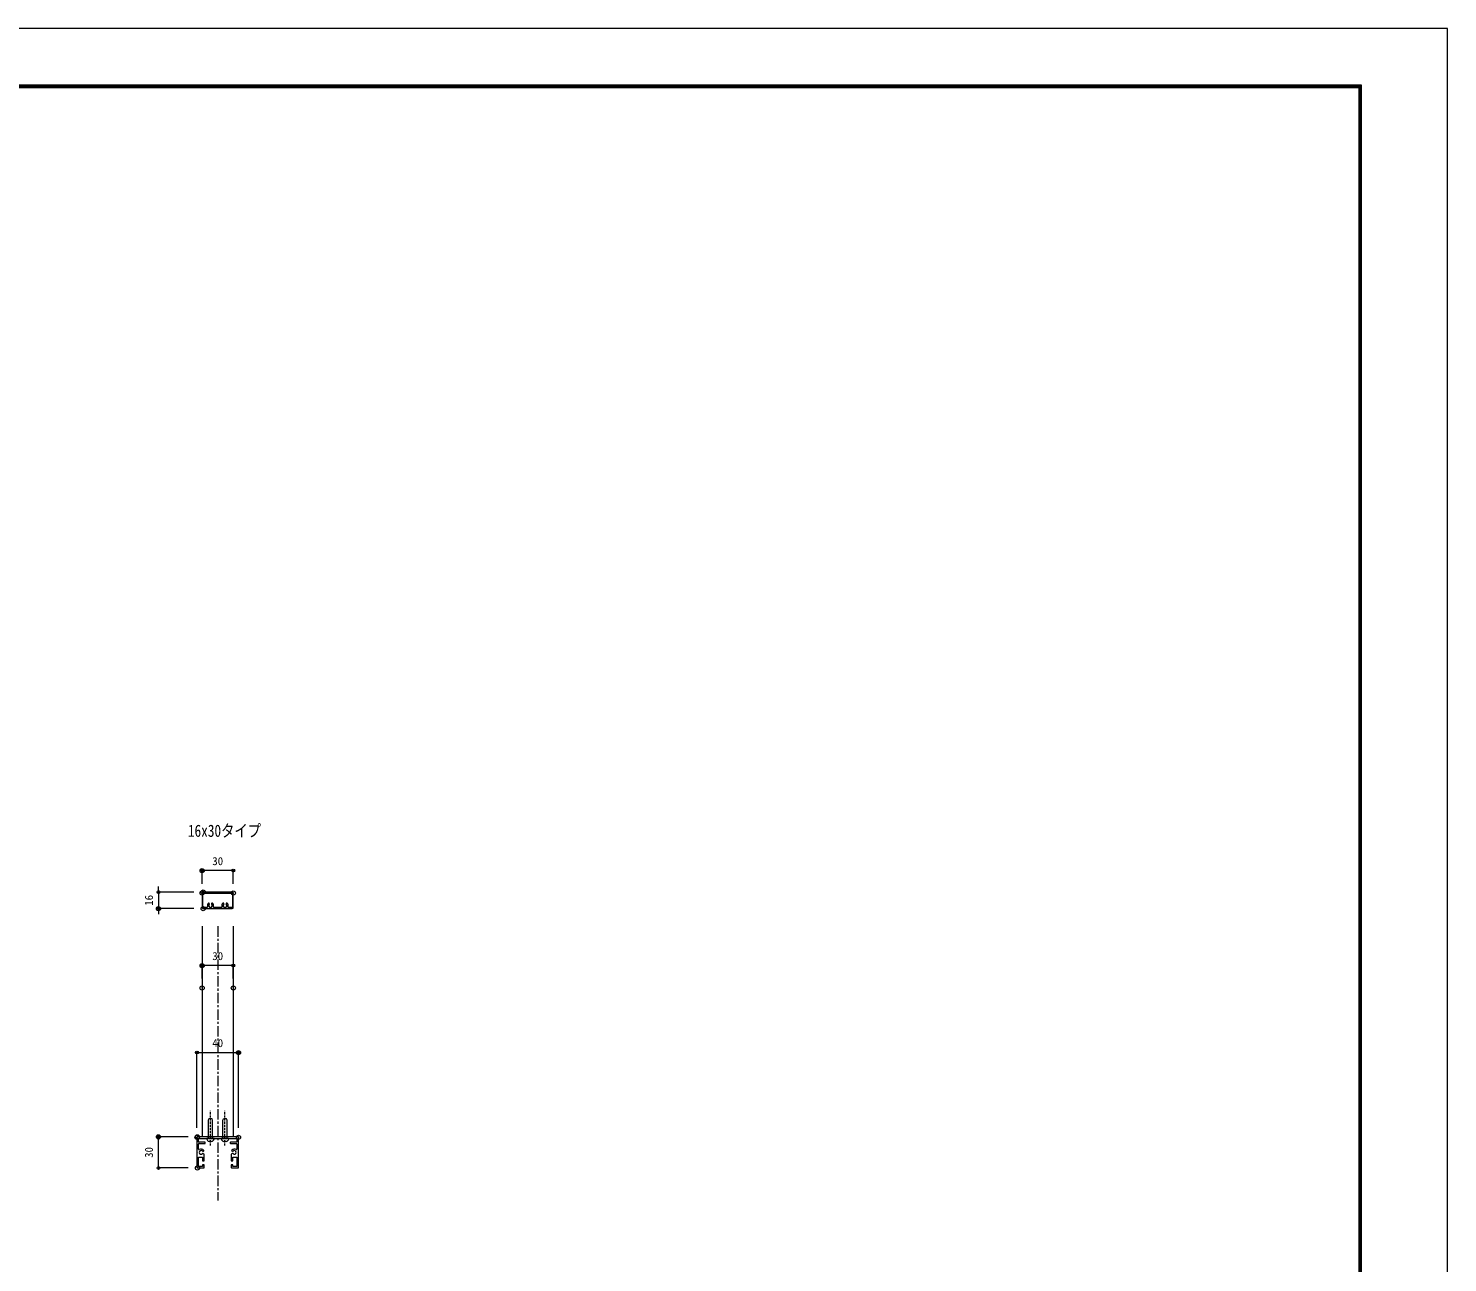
# Model space of a CAD drawing. Units: millimetres, scale not verified. Extents: x -1682 to 1682, y -1188 to 1188.
# Drawn here: x 316 to 1682, y 0 to 1188 of the extents above; entities that cross this region are included whole.
import ezdxf
from ezdxf.enums import TextEntityAlignment as Align

# ---------------------------------------------------------------- set-up
doc = ezdxf.new("R2010")
doc.units = ezdxf.units.MM
doc.header["$LTSCALE"] = 8
doc.header["$PDMODE"] = 32
doc.header["$PDSIZE"] = 4
doc.linetypes.add('USER1', pattern=[2, 1.25, -0.25, 0.25, -0.25])
doc.linetypes.add('USER3', pattern=[0.375, 0.25, -0.125])
for name, color, linetype, lineweight in [('0-0_0', 7, 'Continuous', 18), ('0-1_DEFPOINTS', 7, 'Continuous', 18), ('0-5_WAKU', 7, 'Continuous', 18), ('0-6_6ﾊｯﾁﾝｸﾞ', 4, 'Continuous', 18), ('0-8_3中心線', 2, 'USER1', 18), ('0-9_41ｱﾙﾐ', 6, 'Continuous', 18), ('0-A_1手摺寸法', 7, 'Continuous', 18), ('1-3_101', 7, 'Continuous', 18), ('1-4_254', 7, 'Continuous', 18), ('1-6_51破線ｱﾙﾐ', 3, 'USER3', 18), ('1-8_WHITE', 7, 'Continuous', 18)]:
    doc.layers.add(name, color=color, linetype=linetype, lineweight=lineweight)
doc.styles.add('ＭＳ ゴシック', font='')
doc.styles.get('ＭＳ ゴシック').set_extended_font_data('MS Gothic')

# ---------------------------------------------------------------- blocks, each defined once
blk = doc.blocks.new('A$C1DEC5A2E')
at = {"layer": '0-9_41ｱﾙﾐ'}
for p, q in [((0, 29), (0, 1)), ((15, 30), (1, 30)), ((1.2, 1.3), (1.2, 28.7)), ((1.7, 29.2), (14.3, 29.2)), ((14.8, 28.7), (14.8, 25.25)), ((16, 1), (16, 29)), ((10.879, 23.225), (11.1, 23.097)), ((11.1, 20.903), (10.879, 20.775)), ((14.8, 18.75), (14.8, 11.25)), ((1, 0), (15, 0)), ((14.3, 0.8), (1.7, 0.8)), ((10.879, 9.225), (11.1, 9.097)), ((11.1, 6.903), (10.879, 6.775)), ((14.8, 4.75), (14.8, 1.3)), ((15.697, 0.283), (15.717, 0.303))]:
    blk.add_line(p, q, dxfattribs=at)
for centre, radius, start, end in [((1, 29), 1, 90, 180), ((1.7, 28.7), 0.5, 90, 180), ((14.3, 28.7), 0.5, 0, 90), ((15, 29), 1, 0, 90), ((11.129, 23.658), 0.5, 138.46304, 240), ((11.129, 20.342), 0.5, 120, 221.53696), ((13, 22), 3, 68.19625, 138.46304), ((13, 22), 3, 221.53696, 291.80375), ((11.35, 23.53), 0.5, 240, 317.16041), ((11.35, 20.47), 0.5, 42.83959, 120), ((13, 22), 1.75, 0, 137.16041), ((13, 22), 1.75, 222.83959, 0), ((14.3, 25.25), 0.5, 248.19625, 0), ((14.3, 18.75), 0.5, 0, 111.80375), ((1, 1), 1, 180, 270), ((1.7, 1.3), 0.5, 180, 270), ((11.129, 9.658), 0.5, 138.46304, 240), ((11.129, 6.342), 0.5, 120, 221.53696), ((13, 8), 3, 68.19625, 138.46304), ((13, 8), 3, 221.53696, 291.80375), ((11.35, 9.53), 0.5, 240, 317.16041), ((11.35, 6.47), 0.5, 42.83959, 120), ((13, 8), 1.75, 0, 137.16041), ((13, 8), 1.75, 222.83959, 0), ((14.3, 11.25), 0.5, 248.19625, 0), ((14.3, 4.75), 0.5, 0, 111.80375), ((14.3, 1.3), 0.5, 270, 0), ((15, 1), 1, 270, 0)]:
    blk.add_arc(centre, radius, start, end, dxfattribs=at)
blk = doc.blocks.new('_ORIGIN2')
at = {"layer": '0-0_0'}
blk.add_line((-0.5, 0), (-1, 0), dxfattribs=at)
for radius in [0.5, 0.25]:
    blk.add_circle((0, 0), radius, dxfattribs=at)
blk = doc.blocks.new('D59')
at = {"layer": '0-1_DEFPOINTS'}
for p in [(4293.966, -1366.168), (4293.966, -1387.736), (4323.966, -1387.736)]:
    blk.add_point(p, dxfattribs=at)
at = {"layer": '0-A_1手摺寸法'}
for p, q in [((4293.966, -1378.736), (4293.966, -1366.168)), ((4321.266, -1366.168), (4296.666, -1366.168)), ((4323.966, -1378.736), (4323.966, -1366.168))]:
    blk.add_line(p, q, dxfattribs=at)
at = {"layer": '0-A_1手摺寸法', "xscale": 2.7, "yscale": 2.7, "rotation": 180}
blk.add_blockref('_ORIGIN2', (4293.966, -1366.168), dxfattribs=at)
at = {"layer": '0-A_1手摺寸法', "xscale": 2.7, "yscale": 2.7}
blk.add_blockref('_ORIGIN2', (4323.966, -1366.168), dxfattribs=at)
at = {"layer": '0-A_1手摺寸法', "style": 'ＭＳ ゴシック'}
blk.add_text('30', height=7.698, dxfattribs=at).set_placement((4303.716, -1363.168), align=Align.BOTTOM_LEFT)
blk = doc.blocks.new('D60')
at = {"layer": '0-1_DEFPOINTS'}
for p in [(4294.966, -1386.736), (4251.913, -1402.736), (4294.966, -1402.736)]:
    blk.add_point(p, dxfattribs=at)
at = {"layer": '0-A_1手摺寸法'}
for p, q in [((4251.913, -1384.036), (4251.913, -1381.336)), ((4285.966, -1386.736), (4251.913, -1386.736)), ((4251.913, -1386.736), (4251.913, -1402.736)), ((4285.966, -1402.736), (4251.913, -1402.736)), ((4251.913, -1405.436), (4251.913, -1408.136))]:
    blk.add_line(p, q, dxfattribs=at)
at = {"layer": '0-A_1手摺寸法', "xscale": 2.7, "yscale": 2.7}
for p, rotation in [((4251.913, -1386.736), 270), ((4251.913, -1402.736), 90)]:
    blk.add_blockref('_ORIGIN2', p, dxfattribs=dict(at, rotation=rotation))
at = {"layer": '0-A_1手摺寸法', "style": 'ＭＳ ゴシック'}
blk.add_text('16', height=7.698, rotation=90, dxfattribs=at).set_placement((4248.913, -1399.986), align=Align.BOTTOM_LEFT)
blk = doc.blocks.new('D61')
at = {"layer": '0-1_DEFPOINTS'}
for p in [(4328.966, -1541.302), (4288.966, -1622.881), (4328.966, -1622.881)]:
    blk.add_point(p, dxfattribs=at)
at = {"layer": '0-A_1手摺寸法'}
for p, q in [((4288.966, -1613.881), (4288.966, -1541.302)), ((4291.666, -1541.302), (4326.266, -1541.302)), ((4328.966, -1613.881), (4328.966, -1541.302))]:
    blk.add_line(p, q, dxfattribs=at)
at = {"layer": '0-A_1手摺寸法', "xscale": 2.7, "yscale": 2.7, "rotation": 180}
blk.add_blockref('_ORIGIN2', (4288.966, -1541.302), dxfattribs=at)
at = {"layer": '0-A_1手摺寸法', "xscale": 2.7, "yscale": 2.7}
blk.add_blockref('_ORIGIN2', (4328.966, -1541.302), dxfattribs=at)
at = {"layer": '0-A_1手摺寸法', "style": 'ＭＳ ゴシック'}
blk.add_text('40', height=7.698, dxfattribs=at).set_placement((4303.716, -1538.302), align=Align.BOTTOM_LEFT)
blk = doc.blocks.new('D62')
at = {"layer": '0-1_DEFPOINTS'}
for p in [(4251.913, -1622.381), (4289.466, -1622.381), (4289.466, -1652.381)]:
    blk.add_point(p, dxfattribs=at)
at = {"layer": '0-A_1手摺寸法'}
for p, q in [((4280.466, -1622.381), (4251.913, -1622.381)), ((4251.913, -1649.681), (4251.913, -1625.081)), ((4280.466, -1652.381), (4251.913, -1652.381))]:
    blk.add_line(p, q, dxfattribs=at)
at = {"layer": '0-A_1手摺寸法', "xscale": 2.7, "yscale": 2.7}
for p, rotation in [((4251.913, -1622.381), 90), ((4251.913, -1652.381), 270)]:
    blk.add_blockref('_ORIGIN2', p, dxfattribs=dict(at, rotation=rotation))
at = {"layer": '0-A_1手摺寸法', "style": 'ＭＳ ゴシック'}
blk.add_text('30', height=7.698, rotation=90, dxfattribs=at).set_placement((4248.913, -1642.631), align=Align.BOTTOM_LEFT)
blk = doc.blocks.new('D63')
at = {"layer": '0-1_DEFPOINTS'}
for p in [(4293.966, -1457.552), (4293.966, -1479.12), (4323.966, -1479.12)]:
    blk.add_point(p, dxfattribs=at)
at = {"layer": '0-A_1手摺寸法'}
for p, q in [((4293.966, -1470.12), (4293.966, -1457.552)), ((4321.266, -1457.552), (4296.666, -1457.552)), ((4323.966, -1470.12), (4323.966, -1457.552))]:
    blk.add_line(p, q, dxfattribs=at)
at = {"layer": '0-A_1手摺寸法', "xscale": 2.7, "yscale": 2.7, "rotation": 180}
blk.add_blockref('_ORIGIN2', (4293.966, -1457.552), dxfattribs=at)
at = {"layer": '0-A_1手摺寸法', "xscale": 2.7, "yscale": 2.7}
blk.add_blockref('_ORIGIN2', (4323.966, -1457.552), dxfattribs=at)
at = {"layer": '0-A_1手摺寸法', "style": 'ＭＳ ゴシック'}
blk.add_text('30', height=7.698, dxfattribs=at).set_placement((4303.716, -1454.552), align=Align.BOTTOM_LEFT)
blk = doc.blocks.new('A$C4AD83244')
at = {"layer": '1-3_101'}
for p, q in [((6.5, 30), (0.5, 30)), ((39.5, 30), (33.5, 30)), ((5.9, 16.097), (6.75, 16.588)), ((6.342, 13.648), (5.9, 13.903)), ((33.25, 16.588), (34.1, 16.097)), ((34.1, 13.903), (33.658, 13.648)), ((0.5, 0), (39.5, 0)), ((1.5, 7), (1.5, 11.828)), ((1.5, 1.7), (1.5, 4.8)), ((1.7, 5), (7.5, 5)), ((7.5, 6.5), (2, 6.5)), ((8, 5.5), (8, 6)), ((32, 6), (32, 5.5)), ((38, 6.5), (32.5, 6.5)), ((32.5, 5), (38.3, 5)), ((38.5, 11.828), (38.5, 7)), ((38.5, 4.8), (38.5, 1.7))]:
    blk.add_line(p, q, dxfattribs=at)
for points in [[(0, 29.5), (0, 15.52), (0.3, 15), (0, 14.48), (0, 0.5)], [(7, 17.021), (7, 23), (5.5, 23), (5.5, 19.5), (1.5, 19.5), (1.5, 28.5), (5.5, 28.5), (5.5, 27), (7, 27), (7, 29.196), (7, 29.5)], [(33, 29.5), (33, 29.196), (33, 27), (34.5, 27), (34.5, 28.5), (38.5, 28.5), (38.5, 19.5), (34.5, 19.5), (34.5, 23), (33, 23), (33, 17.021)], [(40, 0.5), (40, 14.48), (39.7, 15), (40, 15.52), (40, 29.5)], [(38.3, 1.5), (30.07, 1.5), (29.55, 1.2), (29.03, 1.5), (27.52, 1.5), (27, 1.2), (26.48, 1.5), (13.57, 1.5), (13.05, 1.2), (12.53, 1.5), (11.07, 1.5), (10.55, 1.2), (10.03, 1.5), (1.7, 1.5)]]:
    blk.add_lwpolyline(points, dxfattribs=at)
for centre, radius, start, end in [((0.5, 29.5), 0.5, 90, 180), ((6.5, 29.5), 0.5, 0, 90), ((33.5, 29.5), 0.5, 90, 180), ((39.5, 29.5), 0.5, 0, 90), ((4, 15), 1.75, 42.83959, 180), ((4, 15), 1.75, 180, 317.16041), ((5.65, 16.53), 0.5, 222.83959, 300), ((5.65, 13.47), 0.5, 60, 137.16041), ((6.5, 17.021), 0.5, 300, 360), ((33.5, 17.021), 0.5, 180, 240), ((34.35, 16.53), 0.5, 240, 317.16041), ((34.35, 13.47), 0.5, 42.83959, 120), ((36, 15), 1.75, 0, 137.16041), ((36, 15), 1.75, 222.83959, 0), ((0.5, 0.5), 0.5, 180, 270), ((2, 11.828), 0.5, 57.76905, 180), ((2, 7), 0.5, 180, 270), ((1.7, 4.8), 0.2, 90, 180), ((1.7, 1.7), 0.2, 180, 270), ((4, 15), 3.25, 237.76905, 319.52432), ((6.092, 13.215), 0.5, 319.52432, 60), ((7.5, 6), 0.5, 0, 90), ((7.5, 5.5), 0.5, 270, 0), ((32.5, 6), 0.5, 90, 180), ((32.5, 5.5), 0.5, 180, 270), ((33.908, 13.215), 0.5, 120, 220.47568), ((36, 15), 3.25, 220.47568, 302.23095), ((38, 11.828), 0.5, 0, 122.23095), ((38, 7), 0.5, 270, 0), ((38.3, 4.8), 0.2, 0, 90), ((38.3, 1.7), 0.2, 270, 0), ((39.5, 0.5), 0.5, 270, 0)]:
    blk.add_arc(centre, radius, start, end, dxfattribs=at)
at = {"layer": '1-4_254'}
for p, q in [((33, 22.992), (33.008, 23)), ((39.846, 0.139), (39.861, 0.154))]:
    blk.add_line(p, q, dxfattribs=at)

msp = doc.modelspace()

# ---------------------------------------------------------------- linework, layer by layer
at = {"layer": '0-1_DEFPOINTS', "color": 5}
for p, q in [((1682, 1188), (-1682, 1188)), ((1682, -1188), (1682, 1188))]:
    msp.add_line(p, q, dxfattribs=at)
at = {"layer": '0-5_WAKU'}
for p, q in [((1599.2, 1133.2), (-1603.2, 1133.2)), ((1598.6, 1132.6), (-1602.6, 1132.6)), ((1598, 1132), (-1602, 1132)), ((1597.4, 1131.4), (-1601.4, 1131.4)), ((1596.8, 1130.8), (-1600.8, 1130.8)), ((1596.8, -1126.8), (1596.8, 1130.8)), ((1597.4, -1127.4), (1597.4, 1131.4)), ((1598, -1128), (1598, 1132)), ((1598.6, -1128.6), (1598.6, 1132.6)), ((1599.2, -1129.2), (1599.2, 1133.2))]:
    msp.add_line(p, q, dxfattribs=at)
at = {"layer": '0-6_6ﾊｯﾁﾝｸﾞ'}
for p, q in [((489.534, 137.2), (490.007, 138.343)), ((489.534, 119.58), (489.534, 137.2)), ((493.06, 138.343), (490.007, 138.343)), ((493.534, 137.2), (493.06, 138.343)), ((493.534, 119.58), (493.534, 137.2)), ((503.534, 137.2), (504.007, 138.343)), ((503.534, 119.58), (503.534, 137.2)), ((507.06, 138.343), (504.007, 138.343)), ((507.534, 137.2), (507.06, 138.343)), ((507.534, 119.58), (507.534, 137.2)), ((488.105, 119.009), (488.105, 119.351)), ((494.734, 119.58), (488.334, 119.58)), ((492.676, 116.723), (490.391, 116.723)), ((494.962, 119.009), (494.962, 119.351)), ((502.105, 119.009), (502.105, 119.351)), ((508.734, 119.58), (502.334, 119.58)), ((506.676, 116.723), (504.391, 116.723)), ((508.962, 119.009), (508.962, 119.351))]:
    msp.add_line(p, q, dxfattribs=at)
for centre, radius, start, end in [((488.334, 119.351), 0.229, 90, 180), ((490.391, 119.009), 2.286, 180, 270), ((492.676, 119.009), 2.286, 270, 0), ((494.734, 119.351), 0.229, 0, 90), ((502.334, 119.351), 0.229, 90, 180), ((504.391, 119.009), 2.286, 180, 270), ((506.676, 119.009), 2.286, 270, 0), ((508.734, 119.351), 0.229, 0, 90)]:
    msp.add_arc(centre, radius, start, end, dxfattribs=at)
at = {"layer": '0-8_3中心線'}
msp.add_line((498.534, 323.725), (498.534, 59.906), dxfattribs=at)
at = {"layer": '1-6_51破線ｱﾙﾐ'}
for p, q in [((491.534, 112.731), (491.534, 145.952)), ((505.534, 112.731), (505.534, 145.952))]:
    msp.add_line(p, q, dxfattribs=at)
at = {"layer": '1-8_WHITE'}
for p, q in [((483.534, 323.725), (483.534, 121.08)), ((513.534, 323.725), (513.534, 121.08))]:
    msp.add_line(p, q, dxfattribs=at)

# ---------------------------------------------------------------- block references
at = {"layer": '0-A_1手摺寸法'}
for name in ['D59', 'D60', 'D63', 'D61', 'D62']:
    msp.add_blockref(name, (-3810.432, 1743.461), dxfattribs=at)
for name, p, rotation in [('A$C1DEC5A2E', (483.534, 356.725), 270), ('A$C4AD83244', (518.534, 121.08), 180)]:
    msp.add_blockref(name, p, dxfattribs=dict(at, rotation=rotation))

# ---------------------------------------------------------------- texts
at = {"layer": '0-0_0', "style": 'ＭＳ ゴシック', "width": 0.8}
msp.add_text('16x30タイプ', height=11.73, dxfattribs=at).set_placement((469.863, 406.325), align=Align.BOTTOM_LEFT)

doc.saveas('drawing.dxf')
